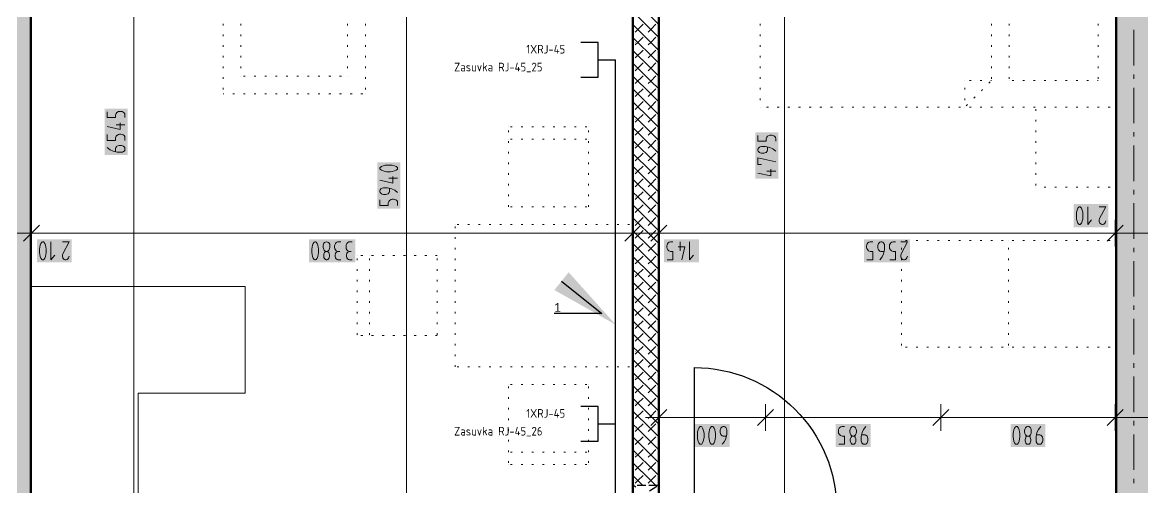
# Model space of a CAD drawing. Header units: millimetres. Extents: x 0 to 594, y 0 to 420.
# Drawn here: x 217.9 to 282.5, y 292.3 to 319.2 of the extents above; entities that cross this region are included whole.
import ezdxf
from ezdxf import colors
from ezdxf.entities.mleader import LeaderData, LeaderLine
from ezdxf.enums import TextEntityAlignment as Align
from ezdxf.math import Vec2, Vec3

# ---------------------------------------------------------------- set-up
doc = ezdxf.new("R2010")
doc.units = ezdxf.units.MM
doc.header["$LTSCALE"] = 8
for name, color, linetype in [('DESC', 1, 'Continuous'), ('PDF_Dvere', 7, 'Continuous'), ('PDF_Koty delkove', 7, 'Continuous'), ('PDF_Kuchyne', 7, 'Continuous'), ('PDF_Nabytek', 7, 'Continuous'), ('PDF_Osy hlavni', 7, 'Continuous'), ('PDF_Pricky zdene', 7, 'Continuous'), ('PDF_Prostupy', 7, 'Continuous'), ('PDF_Steny obvodove nosne', 7, 'Continuous'), ('RED_2.5mm^2', 1, 'Continuous'), ('SYMS', 7, 'Continuous'), ('TAGS', 160, 'Continuous')]:
    doc.layers.add(name, color=color, linetype=linetype)
doc.styles.add('WD_IEC', font='isocp2.shx', dxfattribs={"width": 0.9, "height": 4})

# ---------------------------------------------------------------- blocks, each defined once
blk = doc.blocks.new('RJ45Zasuvka_')
at = {"layer": 'SYMS'}
for p, q in [((0, 0), (0, 1)), ((-1, 0), (-1, -1)), ((1, 0), (-1, 0)), ((1, -1), (1, 0))]:
    blk.add_line(p, q, dxfattribs=at)
at = {"style": 'WD_IEC'}
for tag, height, p in [('INST', 2.7, (-6.093, 12.868)), ('LOC', 2.7, (-6.093, 9.868)), ('TAG1', 2.5, (-6, 6.828)), ('XREF', 2.7, (-6, -2.915)), ('DESC1', 2.7, (-6, -5.715)), ('DESC2', 2.7, (-6, -8.955)), ('DESC3', 2.7, (-6, -12.195))]:
    blk.add_attdef(tag, text='', height=height, dxfattribs=at).set_placement(p, align=Align.RIGHT)
for tag, p, height, flags in [('MFG', (3.917, 14.122), 1.5, 9), ('CAT', (3.917, 11.622), 1.5, 9), ('X2TERM01', (0, 1), 0.08, 1), ('ASSYCODE', (2.5, -0.75), 1, 1), ('FAMILY', (2.5, -2.25), 1, 1)]:
    blk.add_attdef(tag, p, '', height=height, dxfattribs=dict(at, flags=flags))
at = {"style": 'WD_IEC', "width": 0.8}
blk.add_attdef('TERM01', text='', height=2, rotation=90, dxfattribs=at).set_placement((-1, 1), align=Align.RIGHT)

msp = doc.modelspace()

# ---------------------------------------------------------------- linework, layer by layer
at = {"layer": 'PDF_Dvere', "lineweight": 25}
msp.add_lwpolyline([(256.633, 291.046), (256.633, 299.246, -0.414214), (264.833, 291.046), (264.793, 291.046)], format="xyb", dxfattribs=at)
at = {"layer": 'PDF_Koty delkove', "lineweight": 18}
for points in [[(224.347, 253.839), (224.347, 256.453), (224.347, 264.96), (224.347, 266.549), (224.347, 276.286), (224.347, 277.824), (224.347, 279.31), (224.347, 346.377)], [(261.831, 201.257), (261.831, 202.743), (261.831, 233.134), (261.831, 235.902), (261.831, 256.401), (261.831, 259.169), (261.831, 289.56), (261.831, 291.046), (261.831, 340.194), (261.831, 344.089)], [(240.055, 253.839), (240.055, 256.606), (240.055, 276.286), (240.055, 277.824), (240.055, 279.31), (240.055, 340.194)], [(222.81, 313.994), (222.81, 313.665), (223.288, 313.665), (223.288, 313.802), (223.322, 313.898), (223.374, 313.953), (223.459, 314.007), (223.526, 314.021), (223.595, 314.021), (223.664, 314.007), (223.731, 313.98), (223.783, 313.939), (223.817, 313.885), (223.835, 313.802), (223.835, 313.665)], [(223.561, 313.364), (223.561, 312.98), (222.81, 313.145)], [(223.835, 313.255), (223.322, 313.255)], [(222.81, 312.68), (222.81, 312.351), (223.288, 312.351), (223.288, 312.488), (223.322, 312.584), (223.374, 312.639), (223.459, 312.693), (223.526, 312.707), (223.595, 312.707), (223.664, 312.693), (223.731, 312.666), (223.783, 312.625), (223.817, 312.57), (223.835, 312.488), (223.835, 312.351)], [(260.293, 312.626), (260.293, 312.297), (260.771, 312.297), (260.771, 312.435), (260.806, 312.53), (260.857, 312.585), (260.942, 312.639), (261.01, 312.653), (261.079, 312.653), (261.147, 312.639), (261.215, 312.612), (261.266, 312.571), (261.301, 312.517), (261.318, 312.435), (261.318, 312.297)], [(223.305, 311.941), (223.339, 311.982), (223.374, 312.009), (223.424, 312.036), (223.493, 312.05), (223.629, 312.05), (223.698, 312.036), (223.749, 312.009), (223.783, 311.982), (223.817, 311.941), (223.835, 311.885), (223.835, 311.831), (223.817, 311.776), (223.783, 311.735), (223.749, 311.708), (223.698, 311.68), (223.629, 311.666), (223.39, 311.666), (223.151, 311.721), (222.98, 311.803), (222.81, 311.941)], [(223.288, 311.694), (223.288, 311.885), (223.305, 311.941)], [(261.318, 311.722), (261.147, 311.86), (260.976, 311.942), (260.737, 311.996), (260.497, 311.996), (260.43, 311.982), (260.378, 311.955), (260.345, 311.928), (260.31, 311.887), (260.293, 311.832), (260.293, 311.777), (260.31, 311.722), (260.345, 311.681), (260.378, 311.654), (260.43, 311.626), (260.497, 311.612), (260.635, 311.612), (260.702, 311.626), (260.771, 311.654), (260.822, 311.722)], [(260.822, 311.722), (260.84, 311.777), (260.84, 311.969)], [(260.497, 310.955), (260.293, 310.955), (260.293, 311.339), (261.318, 311.12)], [(261.045, 310.682), (261.045, 310.298), (260.293, 310.463)], [(261.318, 310.573), (260.806, 310.573)], [(239.268, 310.273), (239.268, 309.889), (238.517, 310.054)], [(239.542, 310.163), (239.03, 310.163)], [(238.568, 309.547), (238.534, 309.506), (238.517, 309.451), (238.517, 309.397), (238.534, 309.342), (238.568, 309.301), (238.602, 309.274), (238.653, 309.246), (238.721, 309.232), (238.858, 309.232), (238.926, 309.246), (238.995, 309.274), (239.046, 309.342), (239.063, 309.397), (239.063, 309.589)], [(239.542, 309.342), (239.371, 309.479), (239.2, 309.561), (238.961, 309.616), (238.721, 309.616), (238.653, 309.602), (238.602, 309.575), (238.568, 309.547)], [(238.517, 308.931), (238.517, 308.603), (238.995, 308.603), (238.995, 308.74), (239.03, 308.835), (239.081, 308.89), (239.166, 308.945), (239.234, 308.959), (239.302, 308.959), (239.371, 308.945), (239.439, 308.918), (239.49, 308.876), (239.525, 308.822), (239.542, 308.74), (239.542, 308.603)], [(278.857, 307.498), (278.885, 307.515), (278.939, 307.584), (278.98, 307.686), (279.008, 307.806), (279.022, 307.907), (279.022, 308.112), (279.008, 308.215), (278.98, 308.335), (278.939, 308.437), (278.885, 308.506), (278.857, 308.523), (278.803, 308.523), (278.775, 308.506), (278.721, 308.437), (278.68, 308.335), (278.653, 308.215), (278.639, 308.112)], [(279.296, 308.523), (279.296, 307.498), (279.514, 307.771)], [(279.953, 308.523), (280.336, 308.523), (279.98, 307.84), (279.953, 307.771), (279.953, 307.669), (279.98, 307.601), (280.021, 307.55), (280.062, 307.515), (280.117, 307.498), (280.171, 307.498), (280.226, 307.515), (280.267, 307.55), (280.308, 307.601), (280.336, 307.702)], [(278.639, 308.112), (278.639, 307.907), (278.653, 307.806), (278.68, 307.686), (278.721, 307.584), (278.775, 307.515), (278.803, 307.498), (278.857, 307.498)], [(218.914, 307.466), (217.991, 306.544)], [(218.453, 307.774), (218.453, 307.005), (218.453, 306.236)], [(253.559, 307.466), (252.636, 306.544)], [(253.097, 307.774), (253.097, 307.005), (253.097, 306.236)], [(255.045, 307.466), (254.122, 306.544)], [(254.584, 307.774), (254.584, 307.005), (254.584, 306.236)], [(281.336, 307.466), (280.413, 306.544)], [(280.875, 307.774), (280.875, 307.005), (280.875, 306.236)], [(310.804, 307.005), (309.318, 307.005), (283.027, 307.005), (280.875, 307.005), (254.584, 307.005), (253.097, 307.005), (218.453, 307.005), (216.3, 307.005), (190.009, 307.005), (188.523, 307.005), (153.878, 307.005), (151.726, 307.005), (130.201, 307.005), (123.744, 307.005), (121.591, 307.005), (80.335, 307.005), (76.543, 307.005), (75.774, 307.005)], [(219.571, 306.492), (219.571, 305.468), (219.789, 305.74)], [(220.228, 306.492), (220.611, 306.492), (220.255, 305.809), (220.228, 305.74), (220.228, 305.638), (220.255, 305.57), (220.296, 305.519), (220.337, 305.484), (220.392, 305.468), (220.446, 305.468), (220.501, 305.484), (220.542, 305.519), (220.583, 305.57), (220.611, 305.671)], [(234.597, 306.081), (234.597, 305.876), (234.611, 305.775), (234.639, 305.655), (234.68, 305.553), (234.734, 305.484), (234.762, 305.468), (234.816, 305.468), (234.844, 305.484), (234.898, 305.553), (234.939, 305.655), (234.967, 305.775), (234.981, 305.876), (234.981, 306.081), (234.967, 306.184), (234.939, 306.304), (234.898, 306.406), (234.844, 306.475), (234.816, 306.492), (234.762, 306.492), (234.734, 306.475), (234.68, 306.406), (234.639, 306.304)], [(234.639, 306.304), (234.611, 306.184), (234.597, 306.081)], [(235.501, 305.945), (235.528, 305.928), (235.569, 305.876), (235.596, 305.809), (235.61, 305.74), (235.61, 305.671), (235.596, 305.604), (235.569, 305.535), (235.514, 305.484), (235.473, 305.468), (235.419, 305.468), (235.378, 305.484), (235.323, 305.535), (235.296, 305.604), (235.282, 305.671), (235.282, 305.74), (235.296, 305.809), (235.323, 305.876), (235.364, 305.928), (235.391, 305.945)], [(236.267, 306.492), (236.076, 306.492), (236.008, 306.458), (235.953, 306.406), (235.926, 306.321), (235.912, 306.253), (235.912, 306.184), (235.926, 306.099), (235.953, 306.031), (236.008, 305.98), (236.103, 305.945)], [(236.267, 305.468), (236.103, 305.468), (236.048, 305.484), (235.994, 305.519), (235.966, 305.57), (235.939, 305.671), (235.939, 305.74), (235.966, 305.843), (236.021, 305.911), (236.103, 305.945), (236.212, 305.945)], [(236.924, 306.492), (236.733, 306.492), (236.665, 306.458), (236.61, 306.406), (236.583, 306.321), (236.569, 306.253), (236.569, 306.184), (236.583, 306.099), (236.61, 306.031), (236.665, 305.98), (236.76, 305.945)], [(236.76, 305.468), (236.705, 305.484), (236.651, 305.519), (236.623, 305.57), (236.596, 305.671), (236.596, 305.74), (236.623, 305.843), (236.678, 305.911), (236.76, 305.945), (236.869, 305.945)], [(255.072, 305.468), (255.4, 305.468), (255.4, 305.945), (255.263, 305.945), (255.168, 305.98), (255.113, 306.031), (255.058, 306.116), (255.045, 306.184), (255.045, 306.253), (255.058, 306.321), (255.086, 306.389), (255.127, 306.44), (255.181, 306.475), (255.263, 306.492), (255.4, 306.492)], [(255.702, 306.219), (256.085, 306.219), (255.92, 305.468)], [(255.811, 306.492), (255.811, 305.98)], [(256.359, 306.492), (256.359, 305.468), (256.577, 305.74)], [(266.579, 305.468), (266.907, 305.468), (266.907, 305.945), (266.77, 305.945), (266.675, 305.98), (266.62, 306.031), (266.566, 306.116), (266.552, 306.184), (266.552, 306.253), (266.566, 306.321), (266.593, 306.389), (266.634, 306.44), (266.688, 306.475), (266.77, 306.492), (266.907, 306.492)], [(267.209, 306.15), (267.209, 306.286), (267.223, 306.355), (267.25, 306.406), (267.277, 306.44), (267.318, 306.475), (267.373, 306.492), (267.427, 306.492), (267.482, 306.475), (267.523, 306.44), (267.55, 306.406), (267.578, 306.355), (267.592, 306.286), (267.592, 306.048), (267.537, 305.809), (267.455, 305.638), (267.318, 305.468)], [(267.564, 305.945), (267.373, 305.945), (267.318, 305.963), (267.277, 305.996), (267.25, 306.031), (267.223, 306.081), (267.209, 306.15)], [(267.893, 305.468), (268.221, 305.468), (268.221, 305.945), (268.084, 305.945), (267.989, 305.98), (267.934, 306.031), (267.88, 306.116), (267.866, 306.184), (267.866, 306.253), (267.88, 306.321), (267.907, 306.389), (267.948, 306.44), (268.002, 306.475), (268.084, 306.492), (268.221, 306.492)], [(268.523, 306.492), (268.906, 306.492), (268.55, 305.809), (268.523, 305.74), (268.523, 305.638), (268.55, 305.57), (268.591, 305.519), (268.632, 305.484), (268.687, 305.468), (268.741, 305.468), (268.796, 305.484), (268.837, 305.519), (268.878, 305.57), (268.906, 305.671)], [(236.924, 305.468), (236.76, 305.468)], [(254.584, 297.132), (254.584, 296.363), (254.584, 295.594)], [(260.733, 297.132), (260.733, 296.363), (260.733, 295.594)], [(270.83, 297.132), (270.83, 296.363), (270.83, 295.594)], [(280.875, 297.132), (280.875, 296.363), (280.875, 295.594)], [(254.584, 296.363), (253.815, 296.363)], [(255.045, 296.824), (254.122, 295.902)], [(309.318, 296.363), (305.99, 296.363), (303.168, 296.363), (293.072, 296.363), (283.027, 296.363), (280.875, 296.363), (270.83, 296.363), (260.733, 296.363), (254.584, 296.363)], [(261.194, 296.824), (260.272, 295.902)], [(271.291, 296.824), (270.368, 295.902)], [(281.336, 296.824), (280.413, 295.902)], [(256.85, 295.013), (256.892, 294.911), (256.946, 294.842), (256.974, 294.826), (257.028, 294.826), (257.056, 294.842), (257.11, 294.911), (257.151, 295.013), (257.179, 295.133), (257.193, 295.235), (257.193, 295.44), (257.179, 295.542), (257.151, 295.662), (257.11, 295.765), (257.056, 295.833), (257.028, 295.851), (256.974, 295.851), (256.946, 295.833), (256.892, 295.765), (256.85, 295.662), (256.823, 295.542), (256.809, 295.44)], [(258.479, 295.303), (258.288, 295.303), (258.233, 295.321), (258.192, 295.355), (258.165, 295.389), (258.137, 295.44), (258.124, 295.508), (258.124, 295.645), (258.137, 295.713), (258.165, 295.765), (258.192, 295.798), (258.233, 295.833), (258.288, 295.851), (258.342, 295.851), (258.397, 295.833), (258.438, 295.798), (258.465, 295.765), (258.493, 295.713), (258.507, 295.645), (258.507, 295.406), (258.452, 295.167), (258.37, 294.996), (258.233, 294.826)], [(264.96, 294.826), (265.288, 294.826), (265.288, 295.303), (265.151, 295.303), (265.056, 295.338), (265.001, 295.389), (264.946, 295.475), (264.932, 295.542), (264.932, 295.611), (264.946, 295.68), (264.974, 295.747), (265.015, 295.798), (265.069, 295.833), (265.151, 295.851)], [(265.151, 295.851), (265.288, 295.851)], [(265.59, 295.611), (265.59, 295.542), (265.603, 295.457), (265.644, 295.372), (265.699, 295.321), (265.726, 295.303), (265.836, 295.303), (265.863, 295.321), (265.918, 295.372), (265.959, 295.457), (265.973, 295.542), (265.973, 295.611), (265.959, 295.696), (265.918, 295.782), (265.863, 295.833), (265.808, 295.851), (265.754, 295.851), (265.699, 295.833), (265.644, 295.782), (265.603, 295.696), (265.59, 295.611)], [(266.52, 295.851), (266.383, 295.68), (266.301, 295.508), (266.247, 295.27), (266.247, 295.03), (266.261, 294.962), (266.288, 294.911), (266.315, 294.877), (266.356, 294.842), (266.411, 294.826), (266.465, 294.826), (266.52, 294.842), (266.561, 294.877), (266.588, 294.911), (266.616, 294.962), (266.63, 295.03), (266.63, 295.167), (266.616, 295.235), (266.588, 295.303), (266.52, 295.355), (266.465, 295.372), (266.274, 295.372)], [(276.591, 295.851), (276.454, 295.68), (276.371, 295.508), (276.317, 295.27), (276.317, 295.03), (276.331, 294.962), (276.358, 294.911), (276.385, 294.877)], [(256.809, 295.44), (256.809, 295.235), (256.823, 295.133), (256.85, 295.013)], [(265.836, 295.303), (265.863, 295.286), (265.904, 295.235), (265.931, 295.167), (265.945, 295.098), (265.945, 295.03), (265.931, 294.962), (265.904, 294.893), (265.849, 294.842), (265.808, 294.826), (265.754, 294.826), (265.713, 294.842), (265.658, 294.893), (265.631, 294.962), (265.617, 295.03), (265.617, 295.098), (265.631, 295.167), (265.658, 295.235), (265.699, 295.286), (265.726, 295.303)], [(275.907, 295.303), (275.934, 295.286), (275.975, 295.235), (276.002, 295.167), (276.016, 295.098), (276.016, 295.03), (276.002, 294.962), (275.975, 294.893), (275.92, 294.842), (275.879, 294.826), (275.824, 294.826), (275.783, 294.842), (275.728, 294.893), (275.701, 294.962), (275.687, 295.03), (275.687, 295.098), (275.701, 295.167)], [(275.701, 295.167), (275.728, 295.235), (275.769, 295.286), (275.797, 295.303)], [(276.385, 294.877), (276.426, 294.842), (276.482, 294.826), (276.536, 294.826), (276.591, 294.842), (276.632, 294.877), (276.659, 294.911), (276.687, 294.962), (276.701, 295.03), (276.701, 295.167), (276.687, 295.235), (276.659, 295.303), (276.591, 295.355), (276.536, 295.372), (276.344, 295.372)]]:
    msp.add_lwpolyline(points, dxfattribs=at)
for points in [[(239.131, 310.93), (238.926, 310.93), (238.825, 310.916), (238.705, 310.889), (238.602, 310.848), (238.534, 310.793), (238.517, 310.765), (238.517, 310.711), (238.534, 310.683), (238.602, 310.629), (238.705, 310.588), (238.825, 310.56), (238.926, 310.546), (239.131, 310.546), (239.234, 310.56), (239.354, 310.588), (239.456, 310.629), (239.525, 310.683), (239.542, 310.711), (239.542, 310.765), (239.525, 310.793), (239.456, 310.848), (239.354, 310.889), (239.234, 310.916)], [(218.914, 306.081), (218.914, 305.876), (218.928, 305.775), (218.955, 305.655), (218.996, 305.553), (219.05, 305.484), (219.078, 305.468), (219.132, 305.468), (219.16, 305.484), (219.214, 305.553), (219.255, 305.655), (219.283, 305.775), (219.297, 305.876), (219.297, 306.081), (219.283, 306.184), (219.255, 306.304), (219.214, 306.406), (219.16, 306.475), (219.132, 306.492), (219.078, 306.492), (219.05, 306.475), (218.996, 306.406), (218.955, 306.304), (218.928, 306.184)], [(257.466, 295.44), (257.466, 295.235), (257.48, 295.133), (257.508, 295.013), (257.549, 294.911), (257.603, 294.842), (257.631, 294.826), (257.685, 294.826), (257.713, 294.842), (257.767, 294.911), (257.808, 295.013), (257.836, 295.133), (257.85, 295.235), (257.85, 295.44), (257.836, 295.542), (257.808, 295.662), (257.767, 295.765), (257.713, 295.833), (257.685, 295.851), (257.631, 295.851), (257.603, 295.833), (257.549, 295.765), (257.508, 295.662), (257.48, 295.542)], [(275.003, 295.44), (275.003, 295.235), (275.017, 295.133), (275.044, 295.013), (275.085, 294.911), (275.139, 294.842), (275.167, 294.826), (275.222, 294.826), (275.25, 294.842), (275.304, 294.911), (275.345, 295.013), (275.373, 295.133), (275.387, 295.235), (275.387, 295.44), (275.373, 295.542), (275.345, 295.662), (275.304, 295.765), (275.25, 295.833), (275.222, 295.851), (275.167, 295.851), (275.139, 295.833), (275.085, 295.765), (275.044, 295.662), (275.017, 295.542)], [(275.66, 295.611), (275.66, 295.542), (275.674, 295.457), (275.714, 295.372), (275.769, 295.321), (275.797, 295.303), (275.907, 295.303), (275.934, 295.321), (275.989, 295.372), (276.03, 295.457), (276.044, 295.542), (276.044, 295.611), (276.03, 295.696), (275.989, 295.782), (275.934, 295.833), (275.879, 295.851), (275.824, 295.851), (275.769, 295.833), (275.714, 295.782), (275.674, 295.696)]]:
    msp.add_lwpolyline(points, close=True, dxfattribs=at)
msp.add_lwpolyline([(235.255, 306.253), (235.255, 306.184), (235.269, 306.099), (235.309, 306.014), (235.364, 305.963), (235.391, 305.945), (235.501, 305.945), (235.528, 305.963), (235.583, 306.014), (235.624, 306.099), (235.638, 306.184), (235.638, 306.253, 1.260182)], format="xyb", close=True, dxfattribs=at)
at = {"layer": 'PDF_Koty delkove', "color": 7, "lineweight": 18, "true_color": 0xffffff, "transparency": 33554559}
for points in [[(223.989, 311.512), (223.989, 314.174), (222.656, 311.512), (222.656, 314.174)], [(261.472, 310.145), (261.472, 312.806), (260.14, 310.145), (260.14, 312.806)], [(239.696, 308.421), (239.696, 311.083), (238.363, 308.421), (238.363, 311.083)], [(280.49, 308.677), (278.485, 308.677), (280.49, 307.345), (278.485, 307.345)], [(220.765, 306.646), (218.76, 306.646), (220.765, 305.314), (218.76, 305.314)], [(237.106, 306.646), (234.444, 306.646), (237.106, 305.314), (234.444, 305.314)], [(256.896, 306.646), (254.891, 306.646), (256.896, 305.314), (254.891, 305.314)], [(269.06, 306.646), (266.398, 306.646), (269.06, 305.314), (266.398, 305.314)], [(258.661, 296.004), (256.656, 296.004), (258.661, 294.672), (256.656, 294.672)], [(266.784, 296.004), (264.779, 296.004), (266.784, 294.672), (264.779, 294.672)], [(276.855, 296.004), (274.85, 296.004), (276.855, 294.672), (274.85, 294.672)]]:
    msp.add_solid(points, dxfattribs=at)
at = {"layer": 'PDF_Kuchyne', "lineweight": 13}
msp.add_lwpolyline([(224.603, 297.773), (224.603, 285.473), (236.851, 285.473), (236.851, 279.323), (218.453, 279.323), (218.453, 285.473), (218.453, 297.773), (218.453, 303.922), (230.753, 303.922), (230.753, 297.773)], close=True, dxfattribs=at)
at = {"layer": 'PDF_Nabytek', "lineweight": 13}
for points in [[(229.487, 318.975), (229.487, 319.077)], [(230.512, 318.975), (230.512, 319.077)], [(236.662, 318.975), (236.662, 319.077)], [(237.687, 318.975), (237.687, 319.077)], [(260.426, 318.975), (260.426, 319.077)], [(273.751, 318.975), (273.751, 319.077)], [(274.776, 318.975), (274.776, 319.077)], [(279.901, 318.975), (279.901, 319.077)], [(280.926, 318.975), (280.926, 319.077)], [(229.487, 318.36), (229.487, 318.462)], [(230.512, 318.36), (230.512, 318.462)], [(236.662, 318.36), (236.662, 318.462)], [(237.687, 318.36), (237.687, 318.462)], [(260.426, 318.36), (260.426, 318.462)], [(273.751, 318.36), (273.751, 318.462)], [(274.776, 318.36), (274.776, 318.462)], [(279.901, 318.36), (279.901, 318.462)], [(280.926, 318.36), (280.926, 318.462)], [(229.487, 317.745), (229.487, 317.847)], [(230.512, 317.745), (230.512, 317.847)], [(236.662, 317.745), (236.662, 317.847)], [(237.687, 317.745), (237.687, 317.847)], [(260.426, 317.745), (260.426, 317.847)], [(273.751, 317.745), (273.751, 317.847)], [(274.776, 317.745), (274.776, 317.847)], [(279.901, 317.745), (279.901, 317.847)], [(280.926, 317.745), (280.926, 317.847)], [(229.487, 317.13), (229.487, 317.232)], [(230.512, 317.13), (230.512, 317.232)], [(236.662, 317.13), (236.662, 317.232)], [(237.687, 317.13), (237.687, 317.232)], [(260.426, 317.13), (260.426, 317.232)], [(273.751, 317.13), (273.751, 317.232)], [(274.776, 317.13), (274.776, 317.232)], [(279.901, 317.13), (279.901, 317.232)], [(280.926, 317.13), (280.926, 317.232)], [(229.487, 316.515), (229.487, 316.617)], [(230.512, 316.515), (230.512, 316.617)], [(236.662, 316.515), (236.662, 316.617)], [(237.687, 316.515), (237.687, 316.617)], [(260.426, 316.515), (260.426, 316.617)], [(273.751, 316.515), (273.751, 316.617)], [(274.776, 316.515), (274.776, 316.617)], [(279.901, 316.515), (279.901, 316.617)], [(280.926, 316.515), (280.926, 316.617)], [(229.487, 315.9), (229.487, 316.002)], [(230.512, 316.056), (230.512, 316.056)], [(230.512, 316.056), (230.512, 316.056)], [(230.763, 316.056), (230.661, 316.056)], [(231.378, 316.056), (231.276, 316.056)], [(231.993, 316.056), (231.891, 316.056)], [(232.608, 316.056), (232.506, 316.056)], [(233.223, 316.056), (233.121, 316.056)], [(233.838, 316.056), (233.736, 316.056)], [(234.453, 316.056), (234.351, 316.056)], [(235.068, 316.056), (234.966, 316.056)], [(235.683, 316.056), (235.581, 316.056)], [(236.298, 316.056), (236.196, 316.056)], [(236.662, 316.056), (236.662, 316.056)], [(236.662, 316.056), (236.662, 316.056)], [(237.687, 315.9), (237.687, 316.002)], [(260.426, 315.9), (260.426, 316.002)], [(272.213, 315.8), (272.213, 315.8)], [(272.213, 315.8), (272.213, 315.8)], [(272.583, 315.8), (272.481, 315.8)], [(273.198, 315.8), (273.096, 315.8)], [(273.601, 315.649), (273.673, 315.722)], [(273.751, 315.8), (273.711, 315.8)], [(273.751, 315.9), (273.751, 316.002)], [(273.751, 315.8), (273.751, 315.8)], [(273.751, 315.8), (273.751, 315.8)], [(274.776, 315.9), (274.776, 316.002)], [(274.776, 315.8), (274.776, 315.8)], [(274.776, 315.8), (274.776, 315.8)], [(275.043, 315.8), (274.941, 315.8)], [(275.658, 315.8), (275.556, 315.8)], [(276.273, 315.8), (276.171, 315.8)], [(276.888, 315.8), (276.786, 315.8)], [(277.503, 315.8), (277.401, 315.8)], [(278.118, 315.8), (278.016, 315.8)], [(278.733, 315.8), (278.631, 315.8)], [(279.348, 315.8), (279.245, 315.8)], [(279.901, 315.8), (279.86, 315.8)], [(279.901, 315.9), (279.901, 316.002)], [(279.901, 315.8), (279.901, 315.8)], [(279.901, 315.8), (279.901, 315.8)], [(280.926, 315.9), (280.926, 316.002)], [(229.487, 315.285), (229.487, 315.387)], [(229.487, 315.031), (229.487, 315.031)], [(229.533, 315.031), (229.487, 315.031)], [(229.487, 315.031), (229.487, 315.031)], [(230.148, 315.031), (230.046, 315.031)], [(230.763, 315.031), (230.661, 315.031)], [(231.378, 315.031), (231.276, 315.031)], [(231.993, 315.031), (231.891, 315.031)], [(232.608, 315.031), (232.506, 315.031)], [(233.223, 315.031), (233.121, 315.031)], [(233.838, 315.031), (233.736, 315.031)], [(234.453, 315.031), (234.351, 315.031)], [(235.068, 315.031), (234.966, 315.031)], [(235.683, 315.031), (235.581, 315.031)], [(236.298, 315.031), (236.196, 315.031)], [(236.913, 315.031), (236.811, 315.031)], [(237.528, 315.031), (237.426, 315.031)], [(237.687, 315.285), (237.687, 315.387)], [(237.687, 315.031), (237.687, 315.031)], [(237.687, 315.031), (237.687, 315.031)], [(260.426, 315.285), (260.426, 315.387)], [(272.213, 315.285), (272.213, 315.387)], [(273.166, 315.215), (273.238, 315.287)], [(280.926, 315.285), (280.926, 315.387)], [(260.426, 314.67), (260.426, 314.772)], [(272.213, 314.67), (272.213, 314.772)], [(272.296, 314.345), (272.369, 314.417)], [(272.731, 314.78), (272.803, 314.852)], [(280.926, 314.67), (280.926, 314.772)], [(260.426, 314.262), (260.426, 314.262)], [(260.426, 314.262), (260.426, 314.262)], [(260.898, 314.262), (260.796, 314.262)], [(261.513, 314.262), (261.411, 314.262)], [(262.128, 314.262), (262.026, 314.262)], [(262.743, 314.262), (262.641, 314.262)], [(263.358, 314.262), (263.256, 314.262)], [(263.973, 314.262), (263.871, 314.262)], [(264.588, 314.262), (264.486, 314.262)], [(265.203, 314.262), (265.101, 314.262)], [(265.818, 314.262), (265.716, 314.262)], [(266.433, 314.262), (266.331, 314.262)], [(267.048, 314.262), (266.946, 314.262)], [(267.663, 314.262), (267.561, 314.262)], [(268.278, 314.262), (268.176, 314.262)], [(268.893, 314.262), (268.791, 314.262)], [(269.508, 314.262), (269.406, 314.262)], [(270.123, 314.262), (270.021, 314.262)], [(270.738, 314.262), (270.636, 314.262)], [(271.353, 314.262), (271.251, 314.262)], [(271.968, 314.262), (271.866, 314.262)], [(272.213, 314.262), (272.213, 314.262)], [(272.213, 314.262), (272.213, 314.262)], [(272.583, 314.262), (272.481, 314.262)], [(273.198, 314.262), (273.096, 314.262)], [(273.813, 314.262), (273.711, 314.262)], [(274.428, 314.262), (274.326, 314.262)], [(275.043, 314.262), (274.941, 314.262)], [(275.658, 314.262), (275.556, 314.262)], [(276.273, 314.262), (276.171, 314.262)], [(276.313, 314.262), (276.313, 314.262)], [(276.313, 314.055), (276.313, 314.157)], [(276.888, 314.262), (276.786, 314.262)], [(277.503, 314.262), (277.401, 314.262)], [(278.118, 314.262), (278.016, 314.262)], [(278.733, 314.262), (278.631, 314.262)], [(279.348, 314.262), (279.245, 314.262)], [(279.963, 314.262), (279.86, 314.262)], [(280.578, 314.262), (280.475, 314.262)], [(280.926, 314.262), (280.926, 314.262)], [(280.926, 314.262), (280.926, 314.262)], [(280.926, 314.262), (280.926, 314.262)], [(280.926, 314.055), (280.926, 314.157)], [(245.918, 313.135), (245.918, 313.135)], [(245.918, 313.135), (245.918, 313.135)], [(246.138, 313.135), (246.036, 313.135)], [(246.753, 313.135), (246.651, 313.135)], [(247.368, 313.135), (247.266, 313.135)], [(247.983, 313.135), (247.881, 313.135)], [(248.598, 313.135), (248.496, 313.135)], [(249.213, 313.135), (249.111, 313.135)], [(249.828, 313.135), (249.726, 313.135)], [(250.443, 313.135), (250.341, 313.135)], [(250.53, 313.135), (250.53, 313.135)], [(250.53, 313.135), (250.53, 313.135)], [(276.313, 313.44), (276.313, 313.542)], [(280.926, 313.44), (280.926, 313.542)], [(245.918, 312.825), (245.918, 312.927)], [(245.918, 312.417), (245.918, 312.417)], [(246.138, 312.417), (246.036, 312.417)], [(246.753, 312.417), (246.651, 312.417)], [(247.368, 312.417), (247.266, 312.417)], [(247.983, 312.417), (247.881, 312.417)], [(248.598, 312.417), (248.496, 312.417)], [(249.213, 312.417), (249.111, 312.417)], [(249.828, 312.417), (249.726, 312.417)], [(250.443, 312.417), (250.341, 312.417)], [(250.53, 312.825), (250.53, 312.927)], [(250.53, 312.417), (250.53, 312.417)], [(276.313, 312.825), (276.313, 312.927)], [(280.926, 312.825), (280.926, 312.927)], [(245.918, 312.21), (245.918, 312.312)], [(245.918, 311.595), (245.918, 311.697)], [(250.53, 312.21), (250.53, 312.312)], [(250.53, 311.595), (250.53, 311.697)], [(276.313, 312.21), (276.313, 312.312)], [(276.313, 311.595), (276.313, 311.697)], [(280.926, 312.21), (280.926, 312.312)], [(280.926, 311.595), (280.926, 311.697)], [(245.918, 310.98), (245.918, 311.082)], [(250.53, 310.98), (250.53, 311.082)], [(276.313, 310.98), (276.313, 311.082)], [(280.926, 310.98), (280.926, 311.082)], [(245.918, 310.365), (245.918, 310.467)], [(250.53, 310.365), (250.53, 310.467)], [(276.313, 310.365), (276.313, 310.467)], [(280.926, 310.365), (280.926, 310.467)], [(245.918, 309.75), (245.918, 309.852)], [(250.53, 309.75), (250.53, 309.852)], [(276.313, 309.75), (276.313, 309.852)], [(280.926, 309.75), (280.926, 309.852)], [(245.918, 309.135), (245.918, 309.237)], [(250.53, 309.135), (250.53, 309.237)], [(276.313, 309.65), (276.313, 309.65)], [(276.313, 309.65), (276.313, 309.65)], [(276.888, 309.65), (276.786, 309.65)], [(277.503, 309.65), (277.401, 309.65)], [(278.118, 309.65), (278.016, 309.65)], [(278.733, 309.65), (278.631, 309.65)], [(279.348, 309.65), (279.245, 309.65)], [(279.963, 309.65), (279.86, 309.65)], [(280.578, 309.65), (280.475, 309.65)], [(280.926, 309.65), (280.926, 309.65)], [(280.926, 309.65), (280.926, 309.65)], [(245.918, 308.522), (245.918, 308.622)], [(245.918, 308.522), (245.918, 308.522)], [(245.918, 308.522), (245.918, 308.522)], [(246.138, 308.522), (246.036, 308.522)], [(246.753, 308.522), (246.651, 308.522)], [(247.368, 308.522), (247.266, 308.522)], [(247.983, 308.522), (247.881, 308.522)], [(248.598, 308.522), (248.496, 308.522)], [(249.213, 308.522), (249.111, 308.522)], [(249.828, 308.522), (249.726, 308.522)], [(250.443, 308.522), (250.341, 308.522)], [(250.53, 308.522), (250.53, 308.622)], [(250.53, 308.522), (250.53, 308.522)], [(250.53, 308.522), (250.53, 308.522)], [(242.847, 307.497), (242.847, 307.497)], [(242.847, 307.497), (242.847, 307.497)], [(242.847, 307.29), (242.847, 307.392)], [(243.063, 307.497), (242.961, 307.497)], [(243.678, 307.497), (243.576, 307.497)], [(244.293, 307.497), (244.191, 307.497)], [(244.908, 307.497), (244.806, 307.497)], [(245.523, 307.497), (245.421, 307.497)], [(246.138, 307.497), (246.036, 307.497)], [(246.753, 307.497), (246.651, 307.497)], [(247.368, 307.497), (247.266, 307.497)], [(247.983, 307.497), (247.881, 307.497)], [(248.598, 307.497), (248.496, 307.497)], [(249.213, 307.497), (249.111, 307.497)], [(249.828, 307.497), (249.726, 307.497)], [(250.443, 307.497), (250.341, 307.497)], [(251.058, 307.497), (250.956, 307.497)], [(251.673, 307.497), (251.571, 307.497)], [(252.288, 307.497), (252.186, 307.497)], [(252.903, 307.497), (252.801, 307.497)], [(253.097, 307.497), (253.097, 307.497)], [(253.097, 307.497), (253.097, 307.497)], [(253.097, 307.29), (253.097, 307.392)], [(242.847, 306.675), (242.847, 306.777)], [(253.097, 306.675), (253.097, 306.777)], [(268.575, 306.575), (268.575, 306.575)], [(268.575, 306.575), (268.575, 306.575)], [(268.575, 306.575), (268.575, 306.575)], [(268.893, 306.575), (268.791, 306.575)], [(269.508, 306.575), (269.406, 306.575)], [(270.123, 306.575), (270.021, 306.575)], [(270.738, 306.575), (270.636, 306.575)], [(271.353, 306.575), (271.251, 306.575)], [(271.968, 306.575), (271.866, 306.575)], [(272.583, 306.575), (272.481, 306.575)], [(273.198, 306.575), (273.096, 306.575)], [(273.813, 306.575), (273.711, 306.575)], [(274.428, 306.575), (274.326, 306.575)], [(274.725, 306.575), (274.725, 306.575)], [(275.043, 306.575), (274.941, 306.575)], [(275.658, 306.575), (275.556, 306.575)], [(276.273, 306.575), (276.171, 306.575)], [(276.888, 306.575), (276.786, 306.575)], [(277.503, 306.575), (277.401, 306.575)], [(278.118, 306.575), (278.016, 306.575)], [(278.733, 306.575), (278.631, 306.575)], [(279.348, 306.575), (279.245, 306.575)], [(279.963, 306.575), (279.86, 306.575)], [(280.578, 306.575), (280.475, 306.575)], [(280.875, 306.575), (280.875, 306.575)], [(242.847, 306.06), (242.847, 306.162)], [(253.097, 306.06), (253.097, 306.162)], [(268.575, 306.06), (268.575, 306.162)], [(268.575, 306.06), (268.575, 306.162)], [(274.725, 306.06), (274.725, 306.162)], [(237.21, 305.704), (237.21, 305.704)], [(237.21, 305.704), (237.21, 305.704)], [(237.21, 305.445), (237.21, 305.547)], [(237.528, 305.704), (237.426, 305.704)], [(237.927, 305.704), (237.927, 305.704)], [(237.927, 305.445), (237.927, 305.547)], [(238.143, 305.704), (238.041, 305.704)], [(238.758, 305.704), (238.656, 305.704)], [(239.373, 305.704), (239.271, 305.704)], [(239.988, 305.704), (239.886, 305.704)], [(240.603, 305.704), (240.501, 305.704)], [(241.218, 305.704), (241.116, 305.704)], [(241.822, 305.704), (241.731, 305.704)], [(241.822, 305.704), (241.822, 305.704)], [(241.822, 305.445), (241.822, 305.547)], [(242.847, 305.445), (242.847, 305.547)], [(253.097, 305.445), (253.097, 305.547)], [(268.575, 305.445), (268.575, 305.547)], [(268.575, 305.445), (268.575, 305.547)], [(274.725, 305.445), (274.725, 305.547)], [(237.21, 304.83), (237.21, 304.932)], [(237.927, 304.83), (237.927, 304.932)], [(241.822, 304.83), (241.822, 304.932)], [(242.847, 304.83), (242.847, 304.932)], [(253.097, 304.83), (253.097, 304.932)], [(268.575, 304.83), (268.575, 304.932)], [(268.575, 304.83), (268.575, 304.932)], [(274.725, 304.83), (274.725, 304.932)], [(237.21, 304.215), (237.21, 304.317)], [(237.927, 304.215), (237.927, 304.317)], [(241.822, 304.215), (241.822, 304.317)], [(242.847, 304.215), (242.847, 304.317)], [(253.097, 304.215), (253.097, 304.317)], [(268.575, 304.215), (268.575, 304.317)], [(268.575, 304.215), (268.575, 304.317)], [(274.725, 304.215), (274.725, 304.317)], [(237.21, 303.6), (237.21, 303.702)], [(237.927, 303.6), (237.927, 303.702)], [(241.822, 303.6), (241.822, 303.702)], [(242.847, 303.6), (242.847, 303.702)], [(253.097, 303.6), (253.097, 303.702)], [(268.575, 303.6), (268.575, 303.702)], [(268.575, 303.6), (268.575, 303.702)], [(274.725, 303.6), (274.725, 303.702)], [(237.21, 302.985), (237.21, 303.087)], [(237.927, 302.985), (237.927, 303.087)], [(241.822, 302.985), (241.822, 303.087)], [(242.847, 302.985), (242.847, 303.087)], [(253.097, 302.985), (253.097, 303.087)], [(268.575, 302.985), (268.575, 303.087)], [(268.575, 302.985), (268.575, 303.087)], [(274.725, 302.985), (274.725, 303.087)], [(237.21, 302.37), (237.21, 302.472)], [(237.927, 302.37), (237.927, 302.472)], [(241.822, 302.37), (241.822, 302.472)], [(242.847, 302.37), (242.847, 302.472)], [(253.097, 302.37), (253.097, 302.472)], [(268.575, 302.472), (268.575, 302.37), (268.575, 302.472)], [(274.725, 302.37), (274.725, 302.472)], [(237.21, 301.755), (237.21, 301.857)], [(237.927, 301.755), (237.927, 301.857)], [(241.822, 301.755), (241.822, 301.857)], [(242.847, 301.755), (242.847, 301.857)], [(253.097, 301.755), (253.097, 301.857)], [(268.575, 301.755), (268.575, 301.857)], [(268.575, 301.755), (268.575, 301.857)], [(274.725, 301.755), (274.725, 301.857)], [(237.21, 301.14), (237.21, 301.242)], [(237.21, 301.091), (237.21, 301.091)], [(237.21, 301.091), (237.21, 301.091)], [(237.528, 301.091), (237.426, 301.091)], [(237.927, 301.14), (237.927, 301.242)], [(237.927, 301.091), (237.927, 301.091)], [(238.143, 301.091), (238.041, 301.091)], [(238.758, 301.091), (238.656, 301.091)], [(239.373, 301.091), (239.271, 301.091)], [(239.988, 301.091), (239.886, 301.091)], [(240.603, 301.091), (240.501, 301.091)], [(241.218, 301.091), (241.116, 301.091)], [(241.822, 301.091), (241.731, 301.091)], [(241.822, 301.14), (241.822, 301.242)], [(241.822, 301.091), (241.822, 301.091)], [(241.822, 301.091), (241.822, 301.091)], [(242.847, 301.14), (242.847, 301.242)], [(253.097, 301.14), (253.097, 301.242)], [(268.575, 301.242), (268.575, 301.14), (268.575, 301.242)], [(274.725, 301.14), (274.725, 301.242)], [(242.847, 300.525), (242.847, 300.627)], [(253.097, 300.525), (253.097, 300.627)], [(268.575, 300.525), (268.575, 300.627)], [(268.575, 300.525), (268.575, 300.627)], [(268.575, 300.425), (268.575, 300.425)], [(268.575, 300.425), (268.575, 300.425)], [(268.575, 300.425), (268.575, 300.425)], [(268.893, 300.425), (268.791, 300.425)], [(269.508, 300.425), (269.406, 300.425)], [(270.123, 300.425), (270.021, 300.425)], [(270.738, 300.425), (270.636, 300.425)], [(271.353, 300.425), (271.251, 300.425)], [(271.968, 300.425), (271.866, 300.425)], [(272.583, 300.425), (272.481, 300.425)], [(273.198, 300.425), (273.096, 300.425)], [(273.813, 300.425), (273.711, 300.425)], [(274.428, 300.425), (274.326, 300.425)], [(274.725, 300.525), (274.725, 300.627)], [(274.725, 300.425), (274.725, 300.425)], [(275.043, 300.425), (274.941, 300.425)], [(275.658, 300.425), (275.556, 300.425)], [(276.273, 300.425), (276.171, 300.425)], [(276.888, 300.425), (276.786, 300.425)], [(277.503, 300.425), (277.401, 300.425)], [(278.118, 300.425), (278.016, 300.425)], [(278.733, 300.425), (278.631, 300.425)], [(279.348, 300.425), (279.245, 300.425)], [(279.963, 300.425), (279.86, 300.425)], [(280.578, 300.425), (280.475, 300.425)], [(280.875, 300.425), (280.875, 300.425)], [(242.847, 299.91), (242.847, 300.012)], [(253.097, 299.91), (253.097, 300.012)], [(242.847, 299.297), (242.847, 299.397)], [(242.847, 299.297), (242.847, 299.297)], [(243.063, 299.297), (242.961, 299.297)], [(243.678, 299.297), (243.576, 299.297)], [(244.293, 299.297), (244.191, 299.297)], [(244.908, 299.297), (244.806, 299.297)], [(245.523, 299.297), (245.421, 299.297)], [(246.138, 299.297), (246.036, 299.297)], [(246.753, 299.297), (246.651, 299.297)], [(247.368, 299.297), (247.266, 299.297)], [(247.983, 299.297), (247.881, 299.297)], [(248.598, 299.297), (248.496, 299.297)], [(249.213, 299.297), (249.111, 299.297)], [(249.828, 299.297), (249.726, 299.297)], [(250.443, 299.297), (250.341, 299.297)], [(251.058, 299.297), (250.956, 299.297)], [(251.673, 299.297), (251.571, 299.297)], [(252.288, 299.297), (252.186, 299.297)], [(252.903, 299.297), (252.801, 299.297)], [(253.097, 299.297), (253.097, 299.397)], [(253.097, 299.297), (253.097, 299.297)], [(253.097, 299.297), (253.097, 299.297)], [(245.918, 298.272), (245.918, 298.272)], [(245.918, 298.272), (245.918, 298.272)], [(245.918, 298.065), (245.918, 298.167)], [(246.138, 298.272), (246.036, 298.272)], [(246.753, 298.272), (246.651, 298.272)], [(247.368, 298.272), (247.266, 298.272)], [(247.983, 298.272), (247.881, 298.272)], [(248.598, 298.272), (248.496, 298.272)], [(249.213, 298.272), (249.111, 298.272)], [(249.828, 298.272), (249.726, 298.272)], [(250.443, 298.272), (250.341, 298.272)], [(250.53, 298.272), (250.53, 298.272)], [(250.53, 298.272), (250.53, 298.272)], [(250.53, 298.065), (250.53, 298.167)], [(245.918, 297.45), (245.918, 297.552)], [(250.53, 297.45), (250.53, 297.552)], [(245.918, 296.835), (245.918, 296.937)], [(250.53, 296.835), (250.53, 296.937)], [(245.918, 296.22), (245.918, 296.322)], [(250.53, 296.22), (250.53, 296.322)], [(245.918, 295.605), (245.918, 295.707)], [(250.53, 295.605), (250.53, 295.707)], [(245.918, 294.99), (245.918, 295.092)], [(250.53, 294.99), (250.53, 295.092)], [(245.918, 294.375), (245.918, 294.477)], [(245.918, 294.377), (245.918, 294.377)], [(246.138, 294.377), (246.036, 294.377)], [(246.753, 294.377), (246.651, 294.377)], [(247.368, 294.377), (247.266, 294.377)], [(247.983, 294.377), (247.881, 294.377)], [(248.598, 294.377), (248.496, 294.377)], [(249.213, 294.377), (249.111, 294.377)], [(249.828, 294.377), (249.726, 294.377)], [(250.443, 294.377), (250.341, 294.377)], [(250.53, 294.375), (250.53, 294.477)], [(250.53, 294.377), (250.53, 294.377)], [(245.918, 293.76), (245.918, 293.862)], [(245.918, 293.66), (245.918, 293.66)], [(245.918, 293.66), (245.918, 293.66)], [(246.138, 293.66), (246.036, 293.66)], [(246.753, 293.66), (246.651, 293.66)], [(247.368, 293.66), (247.266, 293.66)], [(247.983, 293.66), (247.881, 293.66)], [(248.598, 293.66), (248.496, 293.66)], [(249.213, 293.66), (249.111, 293.66)], [(249.828, 293.66), (249.726, 293.66)], [(250.443, 293.66), (250.341, 293.66)], [(250.53, 293.76), (250.53, 293.862)], [(250.53, 293.66), (250.53, 293.66)], [(250.53, 293.66), (250.53, 293.66)]]:
    msp.add_lwpolyline(points, dxfattribs=at)
at = {"layer": 'PDF_Osy hlavni', "lineweight": 18}
for points in [[(281.951, 316.669), (281.951, 318.719)], [(281.951, 315.9), (281.951, 316.156)], [(281.951, 313.337), (281.951, 315.387)], [(281.951, 312.569), (281.951, 312.825)], [(281.951, 310.006), (281.951, 312.056)], [(281.951, 309.237), (281.951, 309.494)], [(281.951, 306.675), (281.951, 308.725)], [(281.951, 305.906), (281.951, 306.162)], [(281.951, 303.344), (281.951, 305.394)], [(281.951, 302.575), (281.951, 302.831)], [(281.951, 300.012), (281.951, 302.062)], [(281.951, 299.244), (281.951, 299.5)], [(281.951, 296.681), (281.951, 298.731)], [(281.951, 295.912), (281.951, 296.169)], [(281.951, 293.35), (281.951, 295.4)], [(281.951, 292.581), (281.951, 292.837)]]:
    msp.add_lwpolyline(points, dxfattribs=at)
at = {"layer": 'PDF_Pricky zdene', "lineweight": 50}
msp.add_lwpolyline([(254.583, 291.046), (254.583, 340.194), (254.583, 340.348), (253.097, 340.348), (253.097, 340.194), (253.097, 291.046), (253.097, 291.046)], close=True, dxfattribs=at)
at = {"layer": 'PDF_Pricky zdene', "lineweight": 9}
for points in [[(254.583, 319.029), (254.122, 319.49), (253.097, 320.515)], [(254.583, 318.286), (254.122, 318.747), (253.379, 319.49), (253.097, 319.772)], [(254.42, 318.301), (254.122, 318.003), (253.097, 319.029)], [(253.231, 318.598), (253.676, 319.044)], [(254.122, 318.747), (254.42, 319.044)], [(254.583, 316.799), (254.122, 317.26), (253.379, 318.003), (253.097, 318.286)], [(253.379, 318.003), (253.676, 318.301)], [(253.974, 318.598), (254.122, 318.747)], [(254.42, 316.814), (254.122, 316.517), (253.097, 317.542)], [(253.231, 317.855), (253.379, 318.003)], [(253.231, 317.112), (253.676, 317.558)], [(253.974, 317.855), (254.122, 318.003)], [(254.583, 317.542), (254.122, 318.003)], [(254.122, 317.26), (254.42, 317.558)], [(253.974, 317.112), (254.122, 317.26)], [(253.676, 316.814), (253.379, 316.517), (253.097, 316.799)], [(253.231, 316.369), (253.379, 316.517)], [(254.122, 315.774), (253.379, 316.517)], [(253.974, 316.369), (254.122, 316.517)], [(254.583, 316.056), (254.122, 316.517)], [(254.122, 315.031), (253.097, 316.056)], [(253.231, 315.625), (253.676, 316.071)], [(254.583, 315.313), (254.122, 315.774), (253.974, 315.625)], [(254.122, 315.774), (254.42, 316.071)], [(253.676, 315.328), (253.379, 315.031), (253.097, 315.313)], [(253.231, 314.882), (253.379, 315.031)], [(254.122, 314.288), (253.379, 315.031)], [(253.974, 314.882), (254.122, 315.031)], [(254.583, 314.57), (254.122, 315.031), (254.42, 315.328)], [(254.122, 313.545), (253.097, 314.57)], [(253.231, 314.139), (253.676, 314.585)], [(254.583, 313.827), (254.122, 314.288), (253.974, 314.139)], [(254.122, 314.288), (254.42, 314.585)], [(253.379, 313.545), (253.097, 313.827)], [(253.231, 313.396), (253.379, 313.545), (253.676, 313.842)], [(254.583, 313.084), (254.122, 313.545), (254.42, 313.842)], [(254.122, 312.058), (253.097, 313.084)], [(253.231, 312.653), (253.676, 313.099)], [(254.122, 312.802), (253.379, 313.545)], [(253.974, 313.396), (254.122, 313.545)], [(254.122, 312.802), (254.42, 313.099)], [(253.379, 312.058), (253.097, 312.341)], [(253.231, 311.91), (253.379, 312.058), (253.676, 312.356)], [(253.974, 312.653), (254.122, 312.802)], [(253.974, 311.91), (254.122, 312.058), (254.42, 312.356)], [(254.583, 312.341), (254.122, 312.802)], [(254.122, 311.315), (253.379, 312.058)], [(254.583, 311.598), (254.122, 312.058)], [(254.122, 310.572), (253.097, 311.598)], [(253.231, 311.167), (253.676, 311.613)], [(253.974, 311.167), (254.122, 311.315)], [(254.122, 311.315), (254.42, 311.613)], [(254.583, 310.854), (254.122, 311.315)], [(253.379, 310.572), (253.097, 310.854)], [(253.231, 310.424), (253.379, 310.572), (253.676, 310.869)], [(254.122, 309.829), (253.379, 310.572)], [(253.974, 310.424), (254.122, 310.572), (254.42, 310.869)], [(254.583, 310.111), (254.122, 310.572)], [(254.122, 309.086), (253.097, 310.111)], [(253.231, 309.681), (253.676, 310.126)], [(253.974, 309.681), (254.122, 309.829)], [(254.122, 309.829), (254.42, 310.126)], [(254.583, 309.368), (254.122, 309.829)], [(253.379, 309.086), (253.097, 309.368)], [(253.231, 308.937), (253.379, 309.086), (253.676, 309.383)], [(253.974, 308.937), (254.122, 309.086), (254.42, 309.383)], [(254.122, 307.6), (253.097, 308.625)], [(253.231, 308.194), (253.676, 308.64)], [(254.122, 308.343), (253.379, 309.086)], [(254.583, 308.625), (254.122, 309.086)], [(254.122, 308.343), (254.42, 308.64)], [(253.379, 307.6), (253.097, 307.882)], [(253.231, 307.451), (253.379, 307.6), (253.676, 307.897)], [(253.974, 308.194), (254.122, 308.343)], [(253.974, 307.451), (254.122, 307.6), (254.42, 307.897)], [(254.583, 307.882), (254.122, 308.343)], [(253.974, 306.708), (254.122, 306.857), (253.379, 307.6)], [(254.583, 307.139), (254.122, 307.6)], [(254.122, 306.114), (253.097, 307.139)], [(253.231, 306.708), (253.676, 307.154)], [(254.122, 306.857), (254.42, 307.154)], [(254.583, 306.396), (254.122, 306.857)], [(253.379, 306.114), (253.097, 306.396)], [(253.231, 305.965), (253.379, 306.114), (253.676, 306.411)], [(254.583, 304.909), (254.122, 305.37), (253.379, 306.114)], [(253.974, 305.965), (254.122, 306.114), (254.42, 306.411)], [(254.583, 305.653), (254.122, 306.114)], [(254.42, 304.925), (254.122, 304.627), (253.097, 305.653)], [(253.231, 305.222), (253.676, 305.668)], [(253.974, 305.222), (254.122, 305.37)], [(254.122, 305.37), (254.42, 305.668)], [(254.122, 303.884), (253.379, 304.627), (253.097, 304.909)], [(253.231, 304.479), (253.379, 304.627), (253.676, 304.925)], [(253.974, 304.479), (254.122, 304.627)], [(254.583, 304.166), (254.122, 304.627)], [(254.122, 303.141), (253.097, 304.166)], [(253.231, 303.736), (253.676, 304.181)], [(254.122, 303.884), (254.42, 304.181)], [(253.379, 303.141), (253.097, 303.423)], [(253.231, 302.992), (253.379, 303.141), (253.676, 303.438)], [(253.974, 303.736), (254.122, 303.884)], [(253.974, 302.992), (254.122, 303.141), (254.42, 303.438)], [(254.583, 303.423), (254.122, 303.884)], [(254.122, 301.655), (253.097, 302.68)], [(253.231, 302.249), (253.676, 302.695)], [(253.974, 302.249), (254.122, 302.398), (253.379, 303.141)], [(254.583, 302.68), (254.122, 303.141)], [(254.122, 302.398), (254.42, 302.695)], [(254.583, 301.937), (254.122, 302.398)], [(253.379, 301.655), (253.097, 301.937)], [(253.231, 301.506), (253.379, 301.655), (253.676, 301.952)], [(253.974, 300.763), (254.122, 300.912), (253.379, 301.655)], [(253.974, 301.506), (254.122, 301.655), (254.42, 301.952)], [(254.583, 301.194), (254.122, 301.655)], [(254.122, 300.169), (253.097, 301.194)], [(253.231, 300.763), (253.676, 301.209)], [(254.122, 300.912), (254.42, 301.209)], [(254.583, 300.451), (254.122, 300.912)], [(253.379, 300.169), (253.097, 300.451)], [(253.231, 300.02), (253.379, 300.169), (253.676, 300.466)], [(253.974, 299.277), (254.122, 299.425), (253.379, 300.169)], [(253.974, 300.02), (254.122, 300.169), (254.42, 300.466)], [(254.583, 299.708), (254.122, 300.169)], [(254.122, 298.682), (253.097, 299.708)], [(253.231, 299.277), (253.676, 299.723)], [(254.122, 299.425), (254.42, 299.723)], [(254.583, 298.965), (254.122, 299.425)], [(253.379, 298.682), (253.097, 298.965)], [(253.231, 298.534), (253.379, 298.682), (253.676, 298.98)], [(253.974, 298.534), (254.122, 298.682), (254.42, 298.98)], [(254.122, 297.196), (253.097, 298.221)], [(253.231, 297.791), (253.676, 298.236)], [(253.974, 297.791), (254.122, 297.939), (253.379, 298.682)], [(254.583, 298.221), (254.122, 298.682)], [(254.122, 297.939), (254.42, 298.236)], [(253.231, 297.047), (253.379, 297.196), (253.676, 297.493)], [(253.974, 297.047), (254.122, 297.196), (254.42, 297.493)], [(254.583, 297.478), (254.122, 297.939)], [(253.379, 297.196), (253.097, 297.478)], [(253.974, 296.304), (254.122, 296.453), (253.379, 297.196)], [(254.583, 296.735), (254.122, 297.196)], [(254.583, 295.249), (254.122, 295.71), (253.097, 296.735)], [(253.231, 296.304), (253.676, 296.75)], [(254.122, 296.453), (254.42, 296.75)], [(254.583, 295.992), (254.122, 296.453)], [(253.379, 295.71), (253.097, 295.992)], [(253.231, 295.561), (253.379, 295.71), (253.676, 296.007)], [(254.583, 294.506), (254.122, 294.967), (253.379, 295.71)], [(253.974, 295.561), (254.122, 295.71), (254.42, 296.007)], [(254.583, 293.763), (254.122, 294.224), (253.097, 295.249)], [(253.231, 294.818), (253.676, 295.264)], [(253.974, 294.818), (254.122, 294.967)], [(254.122, 294.967), (254.42, 295.264)], [(254.583, 293.02), (254.122, 293.481), (253.379, 294.224), (253.097, 294.506)], [(253.231, 294.075), (253.379, 294.224), (253.676, 294.521)], [(253.974, 294.075), (254.122, 294.224), (254.42, 294.521)], [(254.398, 292.46), (254.122, 292.737), (253.097, 293.763)], [(253.231, 293.332), (253.676, 293.778)], [(254.122, 293.481), (254.42, 293.778)], [(253.654, 292.462), (253.379, 292.737), (253.097, 293.02)], [(253.231, 292.589), (253.379, 292.737), (253.676, 293.035)], [(253.974, 293.332), (254.122, 293.481)], [(253.974, 292.589), (254.122, 292.737), (254.42, 293.035)]]:
    msp.add_lwpolyline(points, dxfattribs=at)
at = {"layer": 'PDF_Pricky zdene', "lineweight": 9, "transparency": 33554559}
for points in [[(253.231, 317.983), (253.208, 318.006), (253.254, 318.006), (253.231, 318.029)], [(254.122, 317.98), (254.099, 318.003), (254.145, 318.003), (254.122, 318.026)], [(253.231, 316.497), (253.208, 316.52), (253.254, 316.52), (253.231, 316.543)], [(254.122, 316.494), (254.099, 316.517), (254.145, 316.517), (254.122, 316.54)], [(253.231, 315.011), (253.208, 315.034), (253.254, 315.034), (253.231, 315.057)], [(254.122, 315.008), (254.099, 315.031), (254.145, 315.031), (254.122, 315.054)], [(253.231, 313.525), (253.208, 313.548), (253.254, 313.548), (253.231, 313.571)], [(254.122, 313.522), (254.099, 313.545), (254.145, 313.545), (254.122, 313.568)], [(253.231, 312.038), (253.208, 312.061), (253.254, 312.061), (253.231, 312.085)], [(254.122, 312.035), (254.099, 312.058), (254.145, 312.058), (254.122, 312.082)], [(253.231, 310.552), (253.208, 310.575), (253.254, 310.575), (253.231, 310.598)], [(254.122, 310.549), (254.099, 310.572), (254.145, 310.572), (254.122, 310.595)], [(253.231, 309.066), (253.208, 309.089), (253.254, 309.089), (253.231, 309.112)], [(254.122, 309.063), (254.099, 309.086), (254.145, 309.086), (254.122, 309.109)], [(253.231, 307.58), (253.208, 307.603), (253.254, 307.603), (253.231, 307.626)], [(254.122, 307.577), (254.099, 307.6), (254.145, 307.6), (254.122, 307.623)], [(253.231, 306.093), (253.208, 306.116), (253.254, 306.116), (253.231, 306.14)], [(254.122, 306.09), (254.099, 306.114), (254.145, 306.114), (254.122, 306.137)], [(253.231, 304.607), (253.208, 304.63), (253.254, 304.63), (253.231, 304.653)], [(254.122, 304.604), (254.099, 304.627), (254.145, 304.627), (254.122, 304.65)], [(253.231, 303.121), (253.208, 303.144), (253.254, 303.144), (253.231, 303.167)], [(254.122, 303.118), (254.099, 303.141), (254.145, 303.141), (254.122, 303.164)], [(253.231, 301.635), (253.208, 301.658), (253.254, 301.658), (253.231, 301.681)], [(254.122, 301.632), (254.099, 301.655), (254.145, 301.655), (254.122, 301.678)], [(253.231, 300.148), (253.208, 300.172), (253.254, 300.172), (253.231, 300.195)], [(254.122, 300.146), (254.099, 300.169), (254.145, 300.169), (254.122, 300.192)], [(253.231, 298.662), (253.208, 298.685), (253.254, 298.685), (253.231, 298.708)], [(254.122, 298.659), (254.099, 298.682), (254.145, 298.682), (254.122, 298.705)], [(253.231, 297.176), (253.208, 297.199), (253.254, 297.199), (253.231, 297.222)], [(254.122, 297.173), (254.099, 297.196), (254.145, 297.196), (254.122, 297.219)], [(253.231, 295.69), (253.208, 295.713), (253.254, 295.713), (253.231, 295.736)], [(254.122, 295.687), (254.099, 295.71), (254.145, 295.71), (254.122, 295.733)], [(253.231, 294.204), (253.208, 294.227), (253.254, 294.227), (253.231, 294.25)], [(254.122, 294.201), (254.099, 294.224), (254.145, 294.224), (254.122, 294.247)], [(253.231, 292.717), (253.208, 292.74), (253.254, 292.74), (253.231, 292.763)], [(254.122, 292.714), (254.099, 292.737), (254.145, 292.737), (254.122, 292.76)]]:
    msp.add_solid(points, dxfattribs=at)
at = {"layer": 'PDF_Prostupy', "lineweight": 25}
for points in [[(253.256, 292.347), (253.083, 292.462), (253.17, 292.462)], [(253.343, 292.462), (253.838, 292.462)], [(254.011, 292.462), (254.506, 292.462)], [(254.465, 292.394), (254.053, 292.119)]]:
    msp.add_lwpolyline(points, dxfattribs=at)
at = {"layer": 'PDF_Prostupy', "lineweight": 25, "transparency": 33554559}
for points in [[(253.083, 292.493), (253.114, 292.462), (253.052, 292.462), (253.083, 292.432)], [(253.052, 292.462), (253.083, 292.493), (253.083, 292.432), (253.114, 292.462)], [(253.057, 292.48), (253.1, 292.488), (253.066, 292.437), (253.109, 292.445)], [(254.537, 292.462), (254.568, 292.493), (254.568, 292.432), (254.599, 292.462)], [(254.568, 292.493), (254.599, 292.462), (254.537, 292.462), (254.568, 292.432)], [(254.594, 292.48), (254.585, 292.437), (254.551, 292.488), (254.542, 292.445)]]:
    msp.add_solid(points, dxfattribs=at)
at = {"layer": 'PDF_Steny obvodove nosne', "lineweight": 70}
msp.add_lwpolyline([(216.351, 348.231), (216.351, 344.089), (216.351, 342.808), (216.351, 340.194), (216.351, 284.384), (216.351, 282.897), (216.351, 256.606), (216.351, 253.993), (218.401, 253.993), (218.401, 256.453), (218.401, 256.606), (218.401, 264.96), (218.401, 266.549), (218.401, 277.824), (218.401, 346.377), (218.401, 348.917)], close=True, dxfattribs=at)
msp.add_lwpolyline([(282.976, 342.603), (280.926, 342.603), (280.926, 340.194), (280.926, 261.065), (280.926, 258.451), (282.976, 258.451), (282.976, 261.065), (282.976, 340.194), (282.976, 340.348)], dxfattribs=at)
at = {"layer": 'PDF_Steny obvodove nosne', "color": 9, "lineweight": 9, "true_color": 0xc0c0c0, "transparency": 33554559}
for points in [[(216.351, 348.231), (216.351, 253.993), (218.401, 348.917), (218.401, 253.993)], [(282.976, 258.451), (282.976, 342.603), (280.926, 258.451), (280.926, 342.603)]]:
    msp.add_solid(points, dxfattribs=at)
at = {"layer": 'RED_2.5mm^2'}
msp.add_line((252.098, 291.637), (252.098, 316.998), dxfattribs=at)

# ---------------------------------------------------------------- block references
at = {"layer": 'SYMS'}
ref = msp.add_blockref('RJ45Zasuvka_', (251.097, 316.998), dxfattribs=dict(at, rotation=270))
ref.add_attrib('TAG1', 'Zasuvka RJ-45_25', dxfattribs={"layer": 'TAGS', "height": 0.5, "style": 'WD_IEC'}).set_placement((247.884, 316.329), align=Align.RIGHT)
ref.add_attrib('DESC1', '1XRJ-45', dxfattribs={"layer": 'DESC', "height": 0.5, "style": 'WD_IEC'}).set_placement((249.194, 317.357), align=Align.RIGHT)
ref = msp.add_blockref('RJ45Zasuvka_', (251.097, 296), dxfattribs=dict(at, rotation=270))
ref.add_attrib('TAG1', 'Zasuvka RJ-45_26', dxfattribs={"layer": 'TAGS', "height": 0.5, "style": 'WD_IEC'}).set_placement((247.884, 295.331), align=Align.RIGHT)
ref.add_attrib('DESC1', '1XRJ-45', dxfattribs={"layer": 'DESC', "height": 0.5, "style": 'WD_IEC'}).set_placement((249.194, 296.359), align=Align.RIGHT)

# ---------------------------------------------------------------- leaders
ml = msp.add_multileader_mtext('Standard', dxfattribs=at)
ml.set_content('1', color=256)
ml.set_leader_properties()
ml.build(insert=Vec2(0, 0))
ml.multileader.update_dxf_attribs({"text_right_attachment_type": 6, "dogleg_length": 0.36})
ctx = ml.context
ctx.base_point, ctx.char_height, ctx.plane_origin = Vec3(246.775, 302.717), 0.5, Vec3(252.099, 301.725)
ctx.right_attachment, ctx.text_align_type = 6, 2
notes = []
notes.append((ctx, [(0, (1, 1, 0), (251.301, 302.367), (-1, 0), 0.36, [(0, [(252.099, 301.725)], 0, [])])]))
ctx.mtext.insert, ctx.mtext.alignment, ctx.mtext.flow_direction = Vec3(248.941, 302.967), 3, 5
for ctx, leaders in notes:
    for number, flags, end, landing, length, lines in leaders:
        leader = LeaderData()
        leader.index, (leader.has_last_leader_line, leader.has_dogleg_vector, leader.attachment_direction) = number, flags
        leader.last_leader_point, leader.dogleg_vector, leader.dogleg_length = Vec3(end), Vec3(landing), length
        for number, points, colour, breaks in lines:
            line = LeaderLine()
            line.index, line.vertices, line.color, line.breaks = number, Vec3.list(points), colors.encode_raw_color(colour), breaks
            leader.lines.append(line)
        ctx.leaders.append(leader)

doc.saveas('drawing.dxf')
